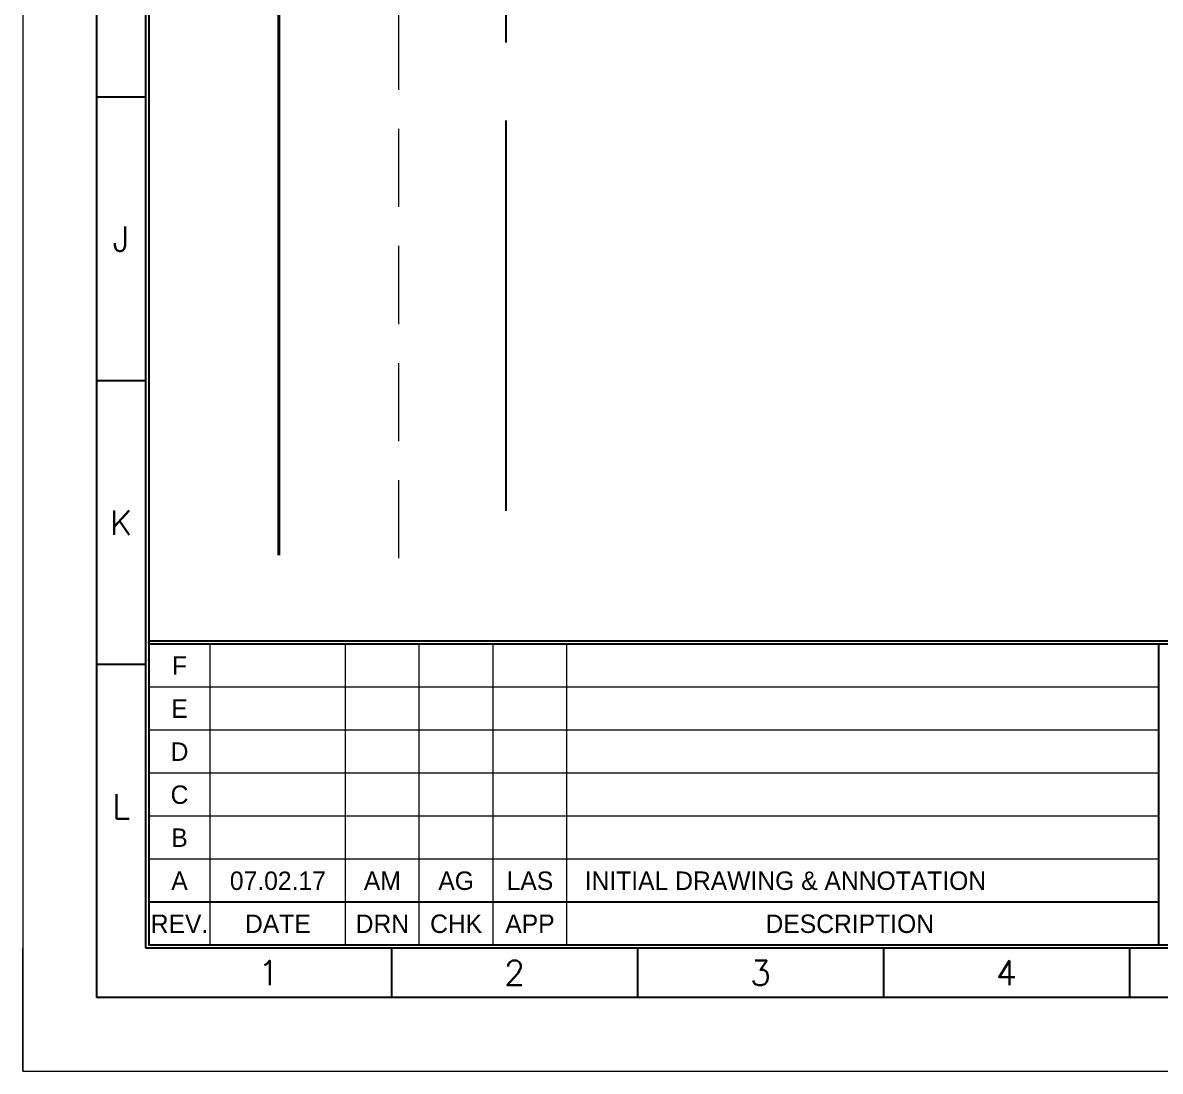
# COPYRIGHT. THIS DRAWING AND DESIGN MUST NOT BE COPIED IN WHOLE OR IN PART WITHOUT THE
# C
# Paper-space layout 'Layout1' of a CAD drawing. Header units: millimetres. Extents: x 0 to 420, y 0 to 297.
# Drawn here: x 0 to 92.5, y 0 to 85.3 of the extents above; entities that cross this region are included whole.
import ezdxf
from ezdxf.enums import TextEntityAlignment as Align

# ---------------------------------------------------------------- set-up
doc = ezdxf.new("R2010")
doc.units = ezdxf.units.MM
doc.linetypes.add('CENTER', pattern=[50.8, 31.75, -6.35, 6.35, -6.35])
doc.linetypes.add('HIDDEN', pattern=[9.525, 6.35, -3.175])
doc.layers.add('.GENERAL ARRANGEMENT', color=2, linetype='Continuous', lineweight=40)
doc.layers.add('.HIDDEN', color=8, linetype='HIDDEN', lineweight=0)
for name, color, linetype in [('.TITLE BLOCK ATTRIBUTES', 2, 'Continuous'), ('.TITLE BLOCK OUTLINE', 151, 'Continuous'), ('.TITLE BLOCK TEXT', 3, 'Continuous'), ('CL', 8, 'CENTER')]:
    doc.layers.add(name, color=color, linetype=linetype)
doc.layers.add('.TITLE PAGE OUTLINE', color=252, linetype='Continuous', plot=False)
doc.styles.add('ROMANS', font='romans')
doc.styles.add('style1', font='FRABK.TTF')

# ---------------------------------------------------------------- blocks, each defined once
blk = doc.blocks.new('AP TITLE BLOCK A3')
at = {"layer": '.TITLE BLOCK OUTLINE'}
for p, q in [((6, 291), (6, 6)), ((10, 10), (10, 287)), ((10.25, 286.75), (10.25, 10.25)), ((10, 79.25), (6, 79.25)), ((10, 79.333), (10, 79.417)), ((10, 56.167), (6, 56.167)), ((10, 56.25), (10, 56.333)), ((10.248, 34.833), (10.248, 34.917)), ((409.75, 35), (10.25, 35)), ((409.75, 34.75), (10.25, 34.75)), ((92.389, 10.25), (92.389, 34.75)), ((10.248, 33.417), (10.248, 33.5)), ((10, 33.083), (6, 33.083)), ((92.389, 13.75), (10.25, 13.75)), ((409.75, 10.25), (10.25, 10.25)), ((410, 10), (10, 10)), ((30, 10), (30, 6)), ((50, 10), (50, 6)), ((70, 10), (70, 6)), ((90, 10), (90, 6)), ((414, 6), (6, 6))]:
    blk.add_line(p, q, dxfattribs=at)
at = {"layer": '.TITLE BLOCK OUTLINE', "lineweight": 20}
for p, q in [((15.25, 10.25), (15.25, 34.75)), ((26.25, 10.25), (26.25, 34.75)), ((32.25, 10.25), (32.25, 34.75)), ((38.25, 10.25), (38.25, 34.75)), ((44.25, 10.25), (44.25, 34.75)), ((92.389, 31.25), (10.25, 31.25)), ((92.389, 27.75), (10.25, 27.75)), ((92.389, 24.25), (10.25, 24.25)), ((92.389, 20.75), (10.25, 20.75)), ((92.389, 17.25), (10.25, 17.25))]:
    blk.add_line(p, q, dxfattribs=at)
at = {"layer": '.TITLE PAGE OUTLINE', "color": 170, "linetype": 'Continuous', "lineweight": 13}
for q in [(0, 10), (10, 0)]:
    blk.add_line((0, 0), q, dxfattribs=at)
at = {"layer": '.TITLE PAGE OUTLINE', "linetype": 'Continuous', "lineweight": 0}
blk.add_3dface([(0, 0), (420, 0), (420, 297), (0, 297)], dxfattribs=at)
at = {"layer": '.TITLE BLOCK ATTRIBUTES', "style": 'style1'}
for tag, p in [('REVF', (12.75, 33)), ('00.00.06', (20.75, 33)), ('DRN6', (29.25, 33)), ('CHK6', (35.25, 33)), ('APP6', (41.25, 33)), ('REVE', (12.75, 29.5)), ('00.00.05', (20.75, 29.5)), ('DRN5', (29.25, 29.5)), ('CHK5', (35.25, 29.5)), ('APP5', (41.25, 29.5)), ('REVD', (12.75, 26)), ('00.00.04', (20.75, 26)), ('DRN4', (29.25, 26)), ('CHK4', (35.25, 26)), ('APP4', (41.25, 26)), ('REVC', (12.75, 22.5)), ('00.00.03', (20.75, 22.5)), ('DRN3', (29.25, 22.5)), ('CHK3', (35.25, 22.5)), ('APP3', (41.25, 22.5)), ('REVB', (12.75, 19)), ('00.00.02', (20.75, 19)), ('DRN2', (29.25, 19)), ('CHK2', (35.25, 19)), ('APP2', (41.25, 19)), ('REVA', (12.75, 15.5)), ('00.00.01', (20.75, 15.5)), ('DRN1', (29.25, 15.5)), ('CHK1', (35.25, 15.5)), ('APP1', (41.25, 15.5))]:
    blk.add_attdef(tag, text='', height=1.5, dxfattribs=at).set_placement(p, align=Align.MIDDLE_CENTER)
for tag, height, p in [('DESRP6', 1.5, (45.702, 33)), ('CLIENT', 3, (258.264, 31.25)), ('TITLE1', 3, (318.014, 31.25)), ('DESRP5', 1.5, (45.702, 29.5)), ('TITLE2', 3, (318.014, 26)), ('DESRP4', 1.5, (45.702, 26)), ('PROJ1', 3, (258.264, 24.75)), ('DESRP3', 1.5, (45.702, 22.5)), ('TITLE3', 3, (318.014, 20.875)), ('PROJ2', 3, (258.264, 20.25)), ('DESRP2', 1.5, (45.702, 19)), ('DESRP1', 1.5, (45.702, 15.5)), ('SHN', 3, (258.264, 13.75)), ('DRGNO.', 3, (318.014, 13.75)), ('A', 3, (404.579, 13.75))]:
    blk.add_attdef(tag, text='', height=height, dxfattribs=at).set_placement(p, align=Align.MIDDLE_LEFT)
at = {"layer": '.TITLE BLOCK ATTRIBUTES', "style": 'ROMANS'}
for tag, p in [('DRN', (248.764, 33)), ('CHK', (248.764, 29.5)), ('APP', (248.764, 26)), ('DATE', (248.764, 22.5)), ('SCALE', (248.764, 19)), ('TOL', (248.764, 15.5)), ('PGES', (248.764, 12))]:
    blk.add_attdef(tag, text='', height=1.5, dxfattribs=at).set_placement(p, align=Align.MIDDLE_RIGHT)
at = {"layer": '.TITLE BLOCK TEXT'}
for s, height, style, p in [('J', 2, 'ROMANS', (8, 67.708)), ('K', 2, 'ROMANS', (8, 44.625)), ('L', 2, 'ROMANS', (8, 21.542)), ('REV.', 1.5, 'style1', (12.75, 12)), ('DATE', 1.5, 'style1', (20.75, 12)), ('DRN', 1.5, 'style1', (29.25, 12)), ('CHK', 1.5, 'style1', (35.25, 12)), ('APP', 1.5, 'style1', (41.25, 12)), ('DESCRIPTION', 1.5, 'style1', (67.264, 12)), ('1', 2, 'ROMANS', (20, 8)), ('2', 2, 'ROMANS', (40, 8)), ('3', 2, 'ROMANS', (60, 8)), ('4', 2, 'ROMANS', (80, 8))]:
    blk.add_text(s, height=height, dxfattribs=dict(at, style=style)).set_placement(p, align=Align.MIDDLE_CENTER)

psp = doc.layouts.get("Layout1")

# ---------------------------------------------------------------- linework, layer by layer
at = {"layer": '.GENERAL ARRANGEMENT'}
psp.add_line((20.833, 41.994), (20.833, 141.994), dxfattribs=at)
at = {"layer": '.HIDDEN'}
psp.add_line((30.588, 41.738), (30.588, 141.738), dxfattribs=at)
at = {"layer": 'CL'}
psp.add_line((39.317, 45.58), (39.317, 145.58), dxfattribs=at)

# ---------------------------------------------------------------- block references
ref = psp.add_blockref('AP TITLE BLOCK A3', (0, 0))
ref.add_attrib('DESRP1', 'INITIAL DRAWING & ANNOTATION', dxfattribs={"layer": '.TITLE BLOCK ATTRIBUTES', "height": 1.5, "style": 'style1'}).set_placement((45.702, 15.5), align=Align.MIDDLE_LEFT)
ref.add_attrib('REVA', 'A', dxfattribs={"layer": '.TITLE BLOCK ATTRIBUTES', "height": 1.5, "style": 'style1'}).set_placement((12.75, 15.5), align=Align.MIDDLE_CENTER)
ref.add_attrib('DRN1', 'AM', dxfattribs={"layer": '.TITLE BLOCK ATTRIBUTES', "height": 1.5, "style": 'style1'}).set_placement((29.25, 15.5), align=Align.MIDDLE_CENTER)
ref.add_attrib('CHK1', 'AG', dxfattribs={"layer": '.TITLE BLOCK ATTRIBUTES', "height": 1.5, "style": 'style1'}).set_placement((35.25, 15.5), align=Align.MIDDLE_CENTER)
ref.add_attrib('APP1', 'LAS', dxfattribs={"layer": '.TITLE BLOCK ATTRIBUTES', "height": 1.5, "style": 'style1'}).set_placement((41.25, 15.5), align=Align.MIDDLE_CENTER)
ref.add_attrib('00.00.01', '07.02.17', dxfattribs={"layer": '.TITLE BLOCK ATTRIBUTES', "height": 1.5, "style": 'style1'}).set_placement((20.75, 15.5), align=Align.MIDDLE_CENTER)
ref.add_attrib('REVB', 'B', dxfattribs={"layer": '.TITLE BLOCK ATTRIBUTES', "height": 1.5, "style": 'style1'}).set_placement((12.75, 19), align=Align.MIDDLE_CENTER)
ref.add_attrib('REVC', 'C', dxfattribs={"layer": '.TITLE BLOCK ATTRIBUTES', "height": 1.5, "style": 'style1'}).set_placement((12.75, 22.5), align=Align.MIDDLE_CENTER)
ref.add_attrib('REVD', 'D', dxfattribs={"layer": '.TITLE BLOCK ATTRIBUTES', "height": 1.5, "style": 'style1'}).set_placement((12.75, 26), align=Align.MIDDLE_CENTER)
ref.add_attrib('REVE', 'E', dxfattribs={"layer": '.TITLE BLOCK ATTRIBUTES', "height": 1.5, "style": 'style1'}).set_placement((12.75, 29.5), align=Align.MIDDLE_CENTER)
ref.add_attrib('REVF', 'F', dxfattribs={"layer": '.TITLE BLOCK ATTRIBUTES', "height": 1.5, "style": 'style1'}).set_placement((12.75, 33), align=Align.MIDDLE_CENTER)

doc.saveas('drawing.dxf')
